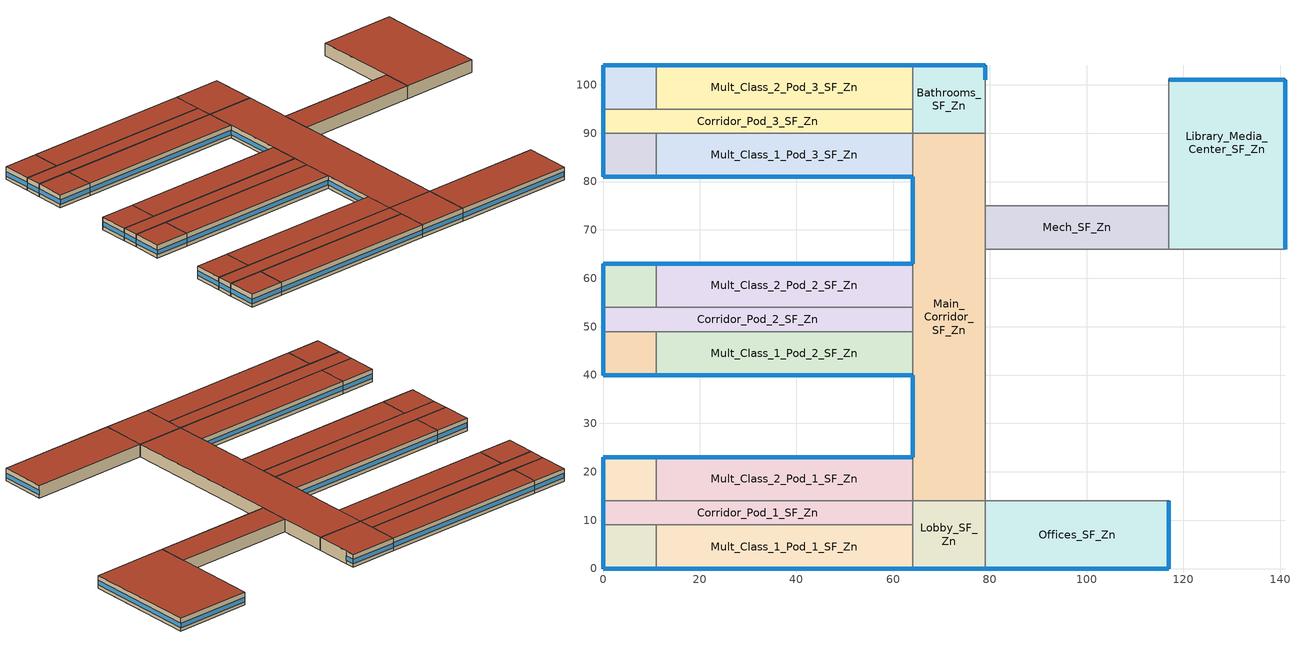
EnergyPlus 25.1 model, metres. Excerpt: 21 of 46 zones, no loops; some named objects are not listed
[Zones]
Bathrooms_SF_Zn
 floor to Bathrooms_FF_Zn (IntFloor): 79,104 79,90 64,90 64,104 z4
 wall outside (ExtWall_MetalFramed_NonRes): 79,101 79,104 64,104 z4:8
 wall to Auditorium_FF_Zn (IntWall_MetalFramed): 79,90 79,101 z4:8
 wall to Main_Corridor_SF_Zn (IntWall_MetalFramed): 64,90 79,90 z4:8
 wall to Mult_Class_2_Pod_3_SF_Zn (IntWall_MetalFramed): 64,104 64,95 z4:8
 wall to Corridor_Pod_3_SF_Zn (IntWall_MetalFramed): 64,95 64,90 z4:8
 window (FixedWindow_NonRes): 79,101.05 79,103.95 z5.1:6.55; 78.95,104 64.05,104 z5.1:6.51
 roof outside (FlatRoof_WoodFramingAndOther_NonRes): 79,90 79,104 64,104 64,90 z8
Corner_Class_1_Pod_1_SF_Zn
 floor to Corner_Class_1_Pod_1_FF_Zn (IntFloor): 11,9 11,0 0,0 0,9 z4
 wall outside (ExtWall_MetalFramed_NonRes): 0,9 0,0 11,0 z4:8
 wall to Mult_Class_1_Pod_1_SF_Zn (IntWall_MetalFramed): 11,0 11,9 z4:8
 wall to Corridor_Pod_1_SF_Zn (IntWall_MetalFramed): 11,9 0,9 z4:8
 window (FixedWindow_NonRes): 0.05,0 10.95,0 z5.1:6.51; 0,8.95 0,0.05 z5.1:6.52
 roof outside (FlatRoof_WoodFramingAndOther_NonRes): 11,0 11,9 0,9 0,0 z8
Corner_Class_1_Pod_2_SF_Zn
 floor to Corner_Class_1_Pod_2_FF_Zn (IntFloor): 11,49 11,40 0,40 0,49 z4
 wall outside (ExtWall_MetalFramed_NonRes): 0,49 0,40 11,40 z4:8
 wall to Mult_Class_1_Pod_2_SF_Zn (IntWall_MetalFramed): 11,40 11,49 z4:8
 wall to Corridor_Pod_2_SF_Zn (IntWall_MetalFramed): 11,49 0,49 z4:8
 window (FixedWindow_NonRes): 0.05,40 10.95,40 z5.1:6.51; 0,48.95 0,40.05 z5.1:6.52
 roof outside (FlatRoof_WoodFramingAndOther_NonRes): 11,40 11,49 0,49 0,40 z8
Corner_Class_1_Pod_3_SF_Zn
 floor to Corner_Class_1_Pod_3_FF_Zn (IntFloor): 11,90 11,81 0,81 0,90 z4
 wall outside (ExtWall_MetalFramed_NonRes): 0,90 0,81 11,81 z4:8
 wall to Mult_Class_1_Pod_3_SF_Zn (IntWall_MetalFramed): 11,81 11,90 z4:8
 wall to Corridor_Pod_3_SF_Zn (IntWall_MetalFramed): 11,90 0,90 z4:8
 window (FixedWindow_NonRes): 0.05,81 10.95,81 z5.1:6.51; 0,89.95 0,81.05 z5.1:6.52
 roof outside (FlatRoof_WoodFramingAndOther_NonRes): 11,81 11,90 0,90 0,81 z8
Corner_Class_2_Pod_1_SF_Zn
 floor to Corner_Class_2_Pod_1_FF_Zn (IntFloor): 11,23 11,14 0,14 0,23 z4
 wall outside (ExtWall_MetalFramed_NonRes): 11,23 0,23 0,14 z4:8
 wall to Corridor_Pod_1_SF_Zn (IntWall_MetalFramed): 0,14 11,14 z4:8
 wall to Mult_Class_2_Pod_1_SF_Zn (IntWall_MetalFramed): 11,14 11,23 z4:8
 window (FixedWindow_NonRes): 10.95,23 0.05,23 z5.1:6.51; 0,22.95 0,14.05 z5.1:6.52
 roof outside (FlatRoof_WoodFramingAndOther_NonRes): 11,14 11,23 0,23 0,14 z8
Corner_Class_2_Pod_2_SF_Zn
 floor to Corner_Class_2_Pod_2_FF_Zn (IntFloor): 11,63 11,54 0,54 0,63 z4
 wall outside (ExtWall_MetalFramed_NonRes): 11,63 0,63 0,54 z4:8
 wall to Corridor_Pod_2_SF_Zn (IntWall_MetalFramed): 0,54 11,54 z4:8
 wall to Mult_Class_2_Pod_2_SF_Zn (IntWall_MetalFramed): 11,54 11,63 z4:8
 window (FixedWindow_NonRes): 10.95,63 0.05,63 z5.1:6.51; 0,62.95 0,54.05 z5.1:6.52
 roof outside (FlatRoof_WoodFramingAndOther_NonRes): 11,54 11,63 0,63 0,54 z8
Corner_Class_2_Pod_3_SF_Zn
 floor to Corner_Class_2_Pod_3_FF_Zn (IntFloor): 11,104 11,95 0,95 0,104 z4
 wall outside (ExtWall_MetalFramed_NonRes): 11,104 0,104 0,95 z4:8
 wall to Corridor_Pod_3_SF_Zn (IntWall_MetalFramed): 0,95 11,95 z4:8
 wall to Mult_Class_2_Pod_3_SF_Zn (IntWall_MetalFramed): 11,95 11,104 z4:8
 window (FixedWindow_NonRes): 10.95,104 0.05,104 z5.1:6.51; 0,103.95 0,95.05 z5.1:6.52
 roof outside (FlatRoof_WoodFramingAndOther_NonRes): 11,95 11,104 0,104 0,95 z8
Corridor_Pod_1_SF_Zn
 floor to Corridor_Pod_1_FF_Zn (IntFloor): 64,14 64,9 0,9 0,14 z4
 wall outside (ExtWall_MetalFramed_NonRes): 0,14 0,9 z4:8
 wall to Mult_Class_1_Pod_1_SF_Zn (IntWall_MetalFramed): 11,9 64,9 z4:8
 wall to Lobby_SF_Zn (IntWall_MetalFramed): 64,9 64,14 z4:8
 wall to Mult_Class_2_Pod_1_SF_Zn (IntWall_MetalFramed): 64,14 11,14 z4:8
 window (FixedWindow_NonRes): 0,13.95 0,9.05 z5.1:6.53
 roof outside (FlatRoof_WoodFramingAndOther_NonRes): 64,9 64,14 0,14 0,9 z8
Corridor_Pod_2_SF_Zn
 floor to Corridor_Pod_2_FF_Zn (IntFloor): 64,54 64,49 0,49 0,54 z4
 wall outside (ExtWall_MetalFramed_NonRes): 0,54 0,49 z4:8
 wall to Mult_Class_1_Pod_2_SF_Zn (IntWall_MetalFramed): 11,49 64,49 z4:8
 wall to Main_Corridor_SF_Zn (IntWall_MetalFramed): 64,49 64,54 z4:8
 wall to Mult_Class_2_Pod_2_SF_Zn (IntWall_MetalFramed): 64,54 11,54 z4:8
 window (FixedWindow_NonRes): 0,53.95 0,49.05 z5.1:6.53
 roof outside (FlatRoof_WoodFramingAndOther_NonRes): 64,49 64,54 0,54 0,49 z8
Corridor_Pod_3_SF_Zn
 floor to Corridor_Pod_3_FF_Zn (IntFloor): 64,95 64,90 0,90 0,95 z4
 wall outside (ExtWall_MetalFramed_NonRes): 0,95 0,90 z4:8
 wall to Mult_Class_1_Pod_3_SF_Zn (IntWall_MetalFramed): 11,90 64,90 z4:8
 wall to Mult_Class_2_Pod_3_SF_Zn (IntWall_MetalFramed): 64,95 11,95 z4:8
 window (FixedWindow_NonRes): 0,94.95 0,90.05 z5.1:6.53
 roof outside (FlatRoof_WoodFramingAndOther_NonRes): 64,90 64,95 0,95 0,90 z8
Library_Media_Center_SF_Zn
 floor to Kitchen_FF_Zn (IntFloor): 141,75 141,66 117,66 117,75 z4
 floor to Cafeteria_FF_Zn (IntFloor): 141,101 141,75 117,75 117,101 z4
 wall outside (ExtWall_MetalFramed_NonRes): 141,66 141,101 117,101 z4:8
 wall to Auditorium_FF_Zn (IntWall_MetalFramed): 117,101 117,75 z4:8
 wall to Aux_Gym_FF_Zn (IntWall_MetalFramed): 117,66 141,66 z4:8
 wall to Mech_SF_Zn (IntWall_MetalFramed): 117,75 117,66 z4:8
 window (FixedWindow_NonRes): 141,66.05 141,100.95 z5.1:6.5; 140.95,101 117.05,101 z5.1:6.51
 roof outside (FlatRoof_WoodFramingAndOther_NonRes): 141,66 141,101 117,101 117,66 z8
Lobby_SF_Zn
 floor to Lobby_FF_Zn (IntFloor): 79,14 79,0 64,0 64,14 z4
 wall outside (ExtWall_MetalFramed_NonRes): 64,0 79,0 z4:8
 wall to Offices_SF_Zn (IntWall_MetalFramed): 79,0 79,14 z4:8
 wall to Main_Corridor_SF_Zn (IntWall_MetalFramed): 79,14 64,14 z4:8
 wall to Mult_Class_1_Pod_1_SF_Zn (IntWall_MetalFramed): 64,9 64,0 z4:8
 window (FixedWindow_NonRes): 64.05,0 78.95,0 z5.1:6.51
 roof outside (FlatRoof_WoodFramingAndOther_NonRes): 79,0 79,14 64,14 64,0 z8
Main_Corridor_SF_Zn
 floor to Main_Corridor_FF_Zn (IntFloor): 79,90 79,14 64,14 64,90 z4
 wall outside (ExtWall_MetalFramed_NonRes): 64,40 64,23 / 64,81 64,63 z4:8
 wall to Auditorium_FF_Zn (IntWall_MetalFramed): 79,75 79,90 z4:8
 wall to Gym_FF_Zn (IntWall_MetalFramed): 79,14 79,66 z4:8
 wall to Mult_Class_1_Pod_2_SF_Zn (IntWall_MetalFramed): 64,49 64,40 z4:8
 wall to Mult_Class_2_Pod_1_SF_Zn (IntWall_MetalFramed): 64,23 64,14 z4:8
 wall to Mech_SF_Zn (IntWall_MetalFramed): 79,66 79,75 z4:8
 wall to Mult_Class_1_Pod_3_SF_Zn (IntWall_MetalFramed): 64,90 64,81 z4:8
 wall to Mult_Class_2_Pod_2_SF_Zn (IntWall_MetalFramed): 64,63 64,54 z4:8
 window (FixedWindow_NonRes): 64,39.95 64,23.05 / 64,80.95 64,63.05 z5.1:6.51
 roof outside (FlatRoof_WoodFramingAndOther_NonRes): 79,14 79,90 64,90 64,14 z8
Mech_SF_Zn
 floor to Mech_FF_Zn (IntFloor): 117,75 117,66 79,66 79,75 z4
 wall to Auditorium_FF_Zn (IntWall_MetalFramed): 117,75 79,75 z4:8
 wall to Gym_FF_Zn (IntWall_MetalFramed): 79,66 117,66 z4:8
 roof outside (FlatRoof_WoodFramingAndOther_NonRes): 117,66 117,75 79,75 79,66 z8
Mult_Class_1_Pod_1_SF_Zn
 floor to Mult_Class_1_Pod_1_FF_Zn (IntFloor): 64,9 64,0 11,0 11,9 z4
 wall outside (ExtWall_MetalFramed_NonRes): 11,0 64,0 z4:8
 window (FixedWindow_NonRes): 11.05,0 63.95,0 z5.1:6.5
 roof outside (FlatRoof_WoodFramingAndOther_NonRes): 64,0 64,9 11,9 11,0 z8
Mult_Class_1_Pod_2_SF_Zn
 floor to Mult_Class_1_Pod_2_FF_Zn (IntFloor): 64,49 64,40 11,40 11,49 z4
 wall outside (ExtWall_MetalFramed_NonRes): 11,40 64,40 z4:8
 window (FixedWindow_NonRes): 11.05,40 63.95,40 z5.1:6.5
 roof outside (FlatRoof_WoodFramingAndOther_NonRes): 64,40 64,49 11,49 11,40 z8
Mult_Class_1_Pod_3_SF_Zn
 floor to Mult_Class_1_Pod_3_FF_Zn (IntFloor): 64,90 64,81 11,81 11,90 z4
 wall outside (ExtWall_MetalFramed_NonRes): 11,81 64,81 z4:8
 window (FixedWindow_NonRes): 11.05,81 63.95,81 z5.1:6.5
 roof outside (FlatRoof_WoodFramingAndOther_NonRes): 64,81 64,90 11,90 11,81 z8
Mult_Class_2_Pod_1_SF_Zn
 floor to Mult_Class_2_Pod_1_FF_Zn (IntFloor): 64,23 64,14 11,14 11,23 z4
 wall outside (ExtWall_MetalFramed_NonRes): 64,23 11,23 z4:8
 window (FixedWindow_NonRes): 63.95,23 11.05,23 z5.1:6.5
 roof outside (FlatRoof_WoodFramingAndOther_NonRes): 64,14 64,23 11,23 11,14 z8
Mult_Class_2_Pod_2_SF_Zn
 floor to Mult_Class_2_Pod_2_FF_Zn (IntFloor): 64,63 64,54 11,54 11,63 z4
 wall outside (ExtWall_MetalFramed_NonRes): 64,63 11,63 z4:8
 window (FixedWindow_NonRes): 63.95,63 11.05,63 z5.1:6.5
 roof outside (FlatRoof_WoodFramingAndOther_NonRes): 64,54 64,63 11,63 11,54 z8
Mult_Class_2_Pod_3_SF_Zn
 floor to Mult_Class_2_Pod_3_FF_Zn (IntFloor): 64,104 64,95 11,95 11,104 z4
 wall outside (ExtWall_MetalFramed_NonRes): 64,104 11,104 z4:8
 window (FixedWindow_NonRes): 63.95,104 11.05,104 z5.1:6.5
 roof outside (FlatRoof_WoodFramingAndOther_NonRes): 64,95 64,104 11,104 11,95 z8
Offices_SF_Zn
 floor to Offices_FF_Zn (IntFloor): 117,14 117,0 79,0 79,14 z4
 wall outside (ExtWall_MetalFramed_NonRes): 79,0 117,0 117,14 z4:8
 wall to Gym_FF_Zn (IntWall_MetalFramed): 117,14 79,14 z4:8
 window (FixedWindow_NonRes): 79.05,0 116.95,0 z5.1:6.5; 117,0.05 117,13.95 z5.1:6.51
 roof outside (FlatRoof_WoodFramingAndOther_NonRes): 117,0 117,14 79,14 79,0 z8
[Building]
SchoolLarge: North Axis {deg}=0; Loads Convergence Tolerance Value {W}=0.5; Temperature Convergence Tolerance Value {deltaC}=0.5; Solar Distribution=FullExterior; Maximum Number of Warmup Days=50
[Site:Location]
PALMDALE: Latitude {deg}=38.58; Longitude {deg}=-121.49; Time Zone {hr}=-8; Elevation {m}=769.3152
[SizingPeriod:DesignDay] Day of Month=21; Dry-Bulb Temperature Range Modifier Type=DefaultMultipliers; Humidity Condition Type=WetBulb; Barometric Pressure {Pa}=92389.6; Wind Speed {m/s}=3.4; Rain Indicator=No; Snow Indicator=No; Daylight Saving Time Indicator=No
Name | Month | Day Type | Maximum Dry-Bulb Temperature {C} | Daily Dry-Bulb Temperature Range {deltaC} | Wetbulb or DewPoint at Maximum Dry-Bulb {C} | Wind Direction {deg} | Solar Model Indicator | ASHRAE Clear Sky Optical Depth for Beam Irradiance (taub) | ASHRAE Clear Sky Optical Depth for Diffuse Irradiance (taud) | Sky Clearness
PALMDALE  August .4% Condns DB=>MCWB | 8 | SummerDesignDay | 40.8 | 16.4 | 20.2 | 250 | ASHRAETau | 0.347 | 2.42
PALMDALE  July .4% Condns DB=>MCWB | 7 | SummerDesignDay | 41.6 | 15.9 | 19.7 | 250 | ASHRAETau | 0.365 | 2.393
PALMDALE  June .4% Condns DB=>MCWB | 6 | SummerDesignDay | 39.9 | 16.3 | 17.6 | 250 | ASHRAETau | 0.345 | 2.401
PALMDALE  November .4% Condns DB=>MCWB | 11 | SummerDesignDay | 27.3 | 15.4 | 11.8 | 250 | ASHRAETau | 0.288 | 2.543
PALMDALE  October .4% Condns DB=>MCWB | 10 | SummerDesignDay | 33 | 16 | 15.2 | 250 | ASHRAETau | 0.321 | 2.468
PALMDALE  September .4% Condns DB=>MCWB | 9 | SummerDesignDay | 38 | 16.8 | 18.3 | 250 | ASHRAETau | 0.334 | 2.453
PALMDALE Ann Htg 99.6% Condns DB | 12 | WinterDesignDay | -3.7 | 0 | -3.7 | 200 | ASHRAEClearSky |  |  | 0
[Site:WaterMainsTemperature]
Calculation Method=Schedule; Temperature Schedule=WaterMainCZ14
[Material]
Name | Roughness | Thickness {m} | Conductivity {W/m-K} | Density {kg/m3} | Specific Heat {J/kg-K} | Thermal Absorptance | Solar Absorptance | Visible Absorptance
Air - Metal Wall Framing - 16 or 24 in. OC | Smooth | 0.1397 | 1.22017 | 1.28148 | 1004.832 | 0.9 | 0.7 | 0.7
ExtWall_MetalFramed_NonRes Insulation | Smooth | 0.038989 | 0.0230188 | 16.0185 | 1130.436 | 0.9 | 0.7 | 0.7
Gypsum Board - 5/8 in. | MediumRough | 0.016002 | 0.158656 | 640.739 | 1130.436 | 0.9 | 0.7 | 0.8
Metal Standing Seam - 1/16 in. | Smooth | 0.0015875 | 15.363 | 7820.53 | 502.416 | 0.85 | 0.92 | 0.85
Stucco - 7/8 in. | MediumRough | 0.022352 | 0.700948 | 1855.1 | 837.36 | 0.9 | 0.7 | 0.8
Concrete - 140 lb/ft3 - 4 in. | MediumRough | 0.1016 | 1.9514 | 2239.06 | 921.096 | 0.9 | 0.7 | 0.8
Carpet - 3/4 in. | Smooth | 0.01905 | 0.0455183 | 288.332 | 1381.644 | 0.9 | 0.7 | 0.8
Metal Deck - 1/16 in. | MediumRough | 0.0015875 | 45.3452 | 7820.53 | 502.416 | 0.9 | 0.7 | 0.8
Built-up roofing | Rough | 0.0002413 | 0.023072 | 17940.7 | 6.10864e+06 | 0.9 | 0.7 | 0.8
FlatRoof_WoodFramingAndOther_NonRes Insulation | Smooth | 0.00001 | 0.0230188 | 16.0185 | 1130.436 | 0.9 | 0.7 | 0.8
[WindowMaterial:SimpleGlazingSystem]
FixedWindow_NonRes Material: U-Factor {W/m2-K}=2.78235; Solar Heat Gain Coefficient=0.49; Visible Transmittance=0.42
[Construction]
FixedWindow_NonRes: FixedWindow_NonRes Material
IntWall_MetalFramed: Gypsum Board - 5/8 in., Air - Metal Wall Framing - 16 or 24 in. OC, Gypsum Board - 5/8 in.
ExtWall_MetalFramed_NonRes: Stucco - 7/8 in., ExtWall_MetalFramed_NonRes Insulation, Air - Metal Wall Framing - 16 or 24 in. OC, Gypsum Board - 5/8 in.
IntFloor: Metal Deck - 1/16 in., Concrete - 140 lb/ft3 - 4 in., Carpet - 3/4 in.
FlatRoof_WoodFramingAndOther_NonRes: Built-up roofing, Metal Standing Seam - 1/16 in., FlatRoof_WoodFramingAndOther_NonRes Insulation, Gypsum Board - 5/8 in.
[DAYLIGHTING:CONTROLS] Lighting Control Type=Continuous; Minimum Input Power Fraction for Continuous or ContinuousOff Dimming Control=0.1; Minimum Light Output Fraction for Continuous or ContinuousOff Dimming Control=0.1; Number of Stepped Control Steps=1; Probability Lighting will be Reset When Needed in Manual Stepped Control=1; Glare Calculation Azimuth Angle of View Direction Clockwise from Zone yAxis=0
Name | Zone or Space | Glare Calculation Daylighting Reference Point | Daylighting Reference Point 1 | Fraction of Lights Controlled by Reference Point 1 | Illuminance Setpoint at Reference Point 1 | Daylighting Reference Point 2 | Fraction of Lights Controlled by Reference Point 2 | Illuminance Setpoint at Reference Point 2
Bathrooms_SF_Zn DaylightingControls | Bathrooms_SF_Zn | Daylighting Control 5 | Daylighting Control 5 | 0.200342 | 112.5 | Daylighting Control 6 | 0.157959 | 150
Corner_Class_1_Pod_1_SF_Zn DaylightingControls | Corner_Class_1_Pod_1_SF_Zn | Daylighting Control 11 | Daylighting Control 11 | 0.444193 | 412.5 | Daylighting Control 12 | 0.316451 | 550
Corner_Class_1_Pod_2_SF_Zn DaylightingControls | Corner_Class_1_Pod_2_SF_Zn | Daylighting Control 15 | Daylighting Control 15 | 0.442791 | 412.5 | Daylighting Control 16 | 0.316457 | 550
Corner_Class_1_Pod_3_SF_Zn DaylightingControls | Corner_Class_1_Pod_3_SF_Zn | Daylighting Control 19 | Daylighting Control 19 | 0.444186 | 412.5 | Daylighting Control 20 | 0.316447 | 550
Corner_Class_2_Pod_1_SF_Zn DaylightingControls | Corner_Class_2_Pod_1_SF_Zn | Daylighting Control 23 | Daylighting Control 23 | 0.444194 | 412.5 | Daylighting Control 24 | 0.316452 | 550
Corner_Class_2_Pod_2_SF_Zn DaylightingControls | Corner_Class_2_Pod_2_SF_Zn | Daylighting Control 27 | Daylighting Control 27 | 0.444187 | 412.5 | Daylighting Control 28 | 0.316447 | 550
Corner_Class_2_Pod_3_SF_Zn DaylightingControls | Corner_Class_2_Pod_3_SF_Zn | Daylighting Control 31 | Daylighting Control 31 | 0.444202 | 412.5 | Daylighting Control 32 | 0.316457 | 550
LIBRARY_MEDIA_CENTER_SF_Zn DaylightingControls | LIBRARY_MEDIA_CENTER_SF_Zn | Daylighting Control 36 | Daylighting Control 36 | 0.168576 | 487.5 | Daylighting Control 37 | 0.15331 | 650
Lobby_SF_Zn DaylightingControls | Lobby_SF_Zn | Daylighting Control 40 | Daylighting Control 40 | 0.179601 | 112.5 | Daylighting Control 41 | 0.178694 | 150
Main_Corridor_SF_Zn DaylightingControls | Main_Corridor_SF_Zn | Daylighting Control 44 | Daylighting Control 44 | 0.0878233 | 112.5 | Daylighting Control 45 | 0.0873798 | 150
Mult_Class_1_Pod_1_SF_Zn DaylightingControls | Mult_Class_1_Pod_1_SF_Zn | Daylighting Control 48 | Daylighting Control 48 | 0.277973 | 412.5 | Daylighting Control 49 | 0.277972 | 550
Mult_Class_1_Pod_2_SF_Zn DaylightingControls | Mult_Class_1_Pod_2_SF_Zn | Daylighting Control 52 | Daylighting Control 52 | 0.277979 | 412.5 | Daylighting Control 53 | 0.277978 | 550
Mult_Class_1_Pod_3_SF_Zn DaylightingControls | Mult_Class_1_Pod_3_SF_Zn | Daylighting Control 56 | Daylighting Control 56 | 0.277969 | 412.5 | Daylighting Control 57 | 0.277969 | 550
Mult_Class_2_Pod_1_SF_Zn DaylightingControls | Mult_Class_2_Pod_1_SF_Zn | Daylighting Control 60 | Daylighting Control 60 | 0.277974 | 412.5 | Daylighting Control 61 | 0.277973 | 550
Mult_Class_2_Pod_2_SF_Zn DaylightingControls | Mult_Class_2_Pod_2_SF_Zn | Daylighting Control 64 | Daylighting Control 64 | 0.277969 | 412.5 | Daylighting Control 65 | 0.277969 | 550
Mult_Class_2_Pod_3_SF_Zn DaylightingControls | Mult_Class_2_Pod_3_SF_Zn | Daylighting Control 68 | Daylighting Control 68 | 0.277979 | 412.5 | Daylighting Control 69 | 0.277978 | 550
Offices_SF_Zn DaylightingControls | Offices_SF_Zn | Daylighting Control 72 | Daylighting Control 72 | 0.233085 | 287.5 | Daylighting Control 73 | 0.209434 | 1150
[Zone] Type=1; Multiplier=1; Ceiling Height {m}=autocalculate; Volume {m3}=autocalculate; Part of Total Floor Area=Yes
Name | Floor Area {m2}
Bathrooms_SF_Zn | 210.015
Corner_Class_1_Pod_1_SF_Zn; Corner_Class_2_Pod_1_SF_Zn | 99.0095
Corner_Class_1_Pod_2_SF_Zn; Corner_Class_2_Pod_3_SF_Zn | 99.0077
Corner_Class_1_Pod_3_SF_Zn; Corner_Class_2_Pod_2_SF_Zn | 99.0114
Mult_Class_1_Pod_1_SF_Zn | 477.048
Mult_Class_1_Pod_2_SF_Zn; Mult_Class_2_Pod_3_SF_Zn | 477.038
Mult_Class_1_Pod_3_SF_Zn; Mult_Class_2_Pod_2_SF_Zn | 477.054
Mult_Class_2_Pod_1_SF_Zn | 477.046
Corridor_Pod_1_SF_Zn | 320.031
Corridor_Pod_2_SF_Zn; Corridor_Pod_3_SF_Zn | 320.028
Main_Corridor_SF_Zn | 1140.1
Library_Media_Center_SF_Zn | 840.085
Lobby_SF_Zn | 210.018
Mech_SF_Zn | 342.038
Offices_SF_Zn | 532.053
[ZoneList]
ZL_Exercise_Fitness_Center_and_Gymnasium_Areas: Aux_Gym_FF_Zn, Gym_FF_Zn
ZL_Restrooms: Bathrooms_FF_Zn, Bathrooms_SF_Zn
ZL_Classroom_Lecture_Training_Vocational_Areas: Corner_Class_1_Pod_1_FF_Zn, Corner_Class_1_Pod_1_SF_Zn, Corner_Class_1_Pod_2_FF_Zn, Corner_Class_1_Pod_2_SF_Zn, Corner_Class_1_Pod_3_FF_Zn, Corner_Class_1_Pod_3_SF_Zn, Corner_Class_2_Pod_1_FF_Zn, Corner_Class_2_Pod_1_SF_Zn, Corner_Class_2_Pod_2_FF_Zn, Corner_Class_2_Pod_2_SF_Zn, Corner_Class_2_Pod_3_FF_Zn, Corner_Class_2_Pod_3_SF_Zn, Mult_Class_1_Pod_1_FF_Zn, Mult_Class_1_Pod_1_SF_Zn, Mult_Class_1_Pod_2_FF_Zn, Mult_Class_1_Pod_2_SF_Zn, Mult_Class_1_Pod_3_FF_Zn, Mult_Class_1_Pod_3_SF_Zn, Mult_Class_2_Pod_1_FF_Zn, Mult_Class_2_Pod_1_SF_Zn, Mult_Class_2_Pod_2_FF_Zn, Mult_Class_2_Pod_2_SF_Zn, Mult_Class_2_Pod_3_FF_Zn, Mult_Class_2_Pod_3_SF_Zn
ZL_Corridor_Area: Corridor_Pod_1_FF_Zn, Corridor_Pod_1_SF_Zn, Corridor_Pod_2_FF_Zn, Corridor_Pod_2_SF_Zn, Corridor_Pod_3_FF_Zn, Corridor_Pod_3_SF_Zn, Main_Corridor_FF_Zn, Main_Corridor_SF_Zn
ZL_Lobby_Main_Entry: Lobby_FF_Zn, Lobby_SF_Zn
ZL_Electrical_Mechanical_Telephone_Rooms: Mech_FF_Zn, Mech_SF_Zn
ZL_Office_Area_GreaterThan250_square_feet: Offices_FF_Zn, Offices_SF_Zn
[People] Number of People Schedule=SchoolLargeClassroomOccupancy; Number of People Calculation Method=People/Area; Fraction Radiant=0.3; Sensible Heat Fraction=autocalculate; Carbon Dioxide Generation Rate {m3/s-W}=3.82e-08; Enable ASHRAE 55 Comfort Warnings=No; Mean Radiant Temperature Calculation Type=EnclosureAveraged; Clothing Insulation Calculation Method=ClothingInsulationSchedule; Cold Stress Temperature Threshold {C}=15.56; Heat Stress Temperature Threshold {C}=30
Name | Zone or ZoneList or Space or SpaceList | People per Floor Area {person/m2} | Activity Level Schedule
People_Exercise_Fitness_Center_and_Gymnasium_Areas | ZL_Exercise_Fitness_Center_and_Gymnasium_Areas | 0.215278 | GymPeopleActivityLevel
People_Restrooms | ZL_Restrooms | 0.107639 | CommonAreaPeopleActivityLevel
People_Classroom_Lecture_Training_Vocational_Areas | ZL_Classroom_Lecture_Training_Vocational_Areas | 0.538196 | MeetingPeopleActivityLevel
People_Corridor_Area | ZL_Corridor_Area | 0.107639 | CommonAreaPeopleActivityLevel
People_Library_Media_Center_SF_Zn | Library_Media_Center_SF_Zn | 0.215278 | FunctionalAreaPeopleActivityLevel
People_Lobby_Main_Entry | ZL_Lobby_Main_Entry | 0.717594 | CommonAreaPeopleActivityLevel
People_Electrical_Mechanical_Telephone_Rooms | ZL_Electrical_Mechanical_Telephone_Rooms | 0.0322918 | CommonAreaPeopleActivityLevel
People_Office_Area_250_square_feet | ZL_Office_Area_GreaterThan250_square_feet | 0.107639 | FunctionalAreaPeopleActivityLevel
[Lights] Schedule=SchoolLargeClassroomLights; Design Level Calculation Method=Watts/Area; Return Air Fraction=0; Fraction Radiant=0.58; Fraction Visible=0; Fraction Replaceable=1; Return Air Fraction Calculated from Plenum Temperature=No; Return Air Fraction Function of Plenum Temperature Coefficient 1=0; Return Air Fraction Function of Plenum Temperature Coefficient 2 {1/K}=0
Name | Zone or ZoneList or Space or SpaceList | Watts per Floor Area {W/m2}
Lights_Exercise_Fitness_Center_and_Gymnasium_Areas | ZL_Exercise_Fitness_Center_and_Gymnasium_Areas | 10.7639
Lights_Restrooms | ZL_Restrooms | 6.45835
Lights_Classroom_Lecture_Training_Vocational_Areas | ZL_Classroom_Lecture_Training_Vocational_Areas | 12.9167
Lights_Corridor_Area | ZL_Corridor_Area | 6.45835
Lights_Library_Media_Center_SF_Zn | Library_Media_Center_SF_Zn | 11.8403
Lights_Lobby_Main_Entry | ZL_Lobby_Main_Entry | 10.2257
Lights_Electrical_Mechanical_Telephone_Rooms | ZL_Electrical_Mechanical_Telephone_Rooms | 5.92015
Lights_Office_Area_250_square_feet | ZL_Office_Area_GreaterThan250_square_feet | 8.07293
[ElectricEquipment] Schedule=SchoolLargeClassroomElecEquipment; Design Level Calculation Method=Watts/Area; Fraction Latent=0; Fraction Radiant=0.2; Fraction Lost=0
Name | Zone or ZoneList or Space or SpaceList | Watts per Floor Area {W/m2}
Equip_ZL_Exercise_Fitness_Center_and_Gymnasium_Areas | ZL_Exercise_Fitness_Center_and_Gymnasium_Areas | 5.38196
Equip_ZL_Classroom_Lecture_Training_Vocational_Areas | ZL_Classroom_Lecture_Training_Vocational_Areas | 8.61113
Equip_Library_Media_Center_SF_Zn | Library_Media_Center_SF_Zn | 16.1459
Equip_ZL_Lobby_Main_Entry | ZL_Lobby_Main_Entry | 5.38196
Equip_ZL_Electrical_Mechanical_Telephone_Rooms | ZL_Electrical_Mechanical_Telephone_Rooms | 32.2917
Equip_ZL_Office_Area_GreaterThan250_square_feet | ZL_Office_Area_GreaterThan250_square_feet | 7.53474
[ZoneInfiltration:DesignFlowRate] Schedule=SchoolLargeClassroomInfiltration; Design Flow Rate Calculation Method=Flow/ExteriorWallArea; Flow Rate per Exterior Surface Area {m3/s-m2}=0.00312217; Constant Term Coefficient=1; Temperature Term Coefficient=0; Velocity Term Coefficient=0.224052; Velocity Squared Term Coefficient=0; Density Basis=Outdoor
Name | Zone or ZoneList or Space or SpaceList
Infil_Bathrooms_SF_Zn | Bathrooms_SF_Zn
Infil_Corner_Class_1_Pod_1_SF_Zn | Corner_Class_1_Pod_1_SF_Zn
Infil_Corner_Class_1_Pod_2_SF_Zn | Corner_Class_1_Pod_2_SF_Zn
Infil_Corner_Class_1_Pod_3_SF_Zn | Corner_Class_1_Pod_3_SF_Zn
Infil_Corner_Class_2_Pod_1_SF_Zn | Corner_Class_2_Pod_1_SF_Zn
Infil_Corner_Class_2_Pod_2_SF_Zn | Corner_Class_2_Pod_2_SF_Zn
Infil_Corner_Class_2_Pod_3_SF_Zn | Corner_Class_2_Pod_3_SF_Zn
Infil_Mult_Class_1_Pod_1_SF_Zn | Mult_Class_1_Pod_1_SF_Zn
Infil_Mult_Class_1_Pod_2_SF_Zn | Mult_Class_1_Pod_2_SF_Zn
Infil_Mult_Class_1_Pod_3_SF_Zn | Mult_Class_1_Pod_3_SF_Zn
Infil_Mult_Class_2_Pod_1_SF_Zn | Mult_Class_2_Pod_1_SF_Zn
Infil_Mult_Class_2_Pod_2_SF_Zn | Mult_Class_2_Pod_2_SF_Zn
Infil_Mult_Class_2_Pod_3_SF_Zn | Mult_Class_2_Pod_3_SF_Zn
Infil_Corridor_Pod_1_SF_Zn | Corridor_Pod_1_SF_Zn
Infil_Corridor_Pod_2_SF_Zn | Corridor_Pod_2_SF_Zn
Infil_Corridor_Pod_3_SF_Zn | Corridor_Pod_3_SF_Zn
Infil_Main_Corridor_SF_Zn | Main_Corridor_SF_Zn
Infil_Library_Media_Center_SF_Zn | Library_Media_Center_SF_Zn
Infil_Lobby_SF_Zn | Lobby_SF_Zn
Infil_Mech_SF_Zn | Mech_SF_Zn
Infil_Offices_SF_Zn | Offices_SF_Zn
[Exterior:Lights] Control Option=AstronomicalClock
Name | Schedule | Design Level {W}
ExtLights_Motion_SchoolLarge | SchoolLargeExtLightingMotionCtrl | 2296.19
ExtLights_NonMotion_SchoolLarge | SchoolLargeExtLightingNonMotionCtrl | 8911.4
[Exterior:FuelEquipment]
Elevator_SchoolLarge: Fuel Use Type=Electricity; Schedule=SchoolLargeElevator; Design Level {W}=11793.11
[ZoneControl:Thermostat] Temperature Difference Between Cutout And Setpoint {deltaC}=0
Name | Zone or ZoneList | Control Type Schedule | Control 1
ZC_ZL_Exercise_Fitness_Center_and_Gymnasium_Areas | ZL_Exercise_Fitness_Center_and_Gymnasium_Areas | ZL_Exercise_Fitness_Center_and_Gymnasium_Areas Thermostat Schedule | TSDSP_ZL_Exercise_Fitness_Center_and_Gymnasium_Areas
ZC_ZL_Restrooms | ZL_Restrooms | ZL_Restrooms Thermostat Schedule | TSDSP_ZL_Restrooms
ZC_ZL_Classroom_Lecture_Training_Vocational_Areas | ZL_Classroom_Lecture_Training_Vocational_Areas | ZL_Classroom_Lecture_Training_Vocational_Areas Thermostat Schedule | TSDSP_ZL_Classroom_Lecture_Training_Vocational_Areas
ZC_ZL_Corridor_Area | ZL_Corridor_Area | ZL_Corridor_Area Thermostat Schedule | TSDSP_ZL_Corridor_Area
ZC_ZL_Lobby_Main_Entry | ZL_Lobby_Main_Entry | ZL_Lobby_Main_Entry Thermostat Schedule | TSDSP_ZL_Lobby_Main_Entry
ZC_ZL_Electrical_Mechanical_Telephone_Rooms | ZL_Electrical_Mechanical_Telephone_Rooms | ZL_Electrical_Mechanical_Telephone_Rooms Thermostat Schedule | TSDSP_ZL_Electrical_Mechanical_Telephone_Rooms
ZC_ZL_Office_Area_GreaterThan250_square_feet | ZL_Office_Area_GreaterThan250_square_feet | ZL_Office_Area_GreaterThan250_square_feet Thermostat Schedule | TSDSP_ZL_Office_Area_GreaterThan250_square_feet
[ThermostatSetpoint:DualSetpoint]
Name | Heating Setpoint Temperature Schedule | Cooling Setpoint Temperature Schedule
TSDSP_ZL_Exercise_Fitness_Center_and_Gymnasium_Areas; TSDSP_ZL_Classroom_Lecture_Training_Vocational_Areas; TSDSP_ZL_Lobby_Main_Entry; TSDSP_ZL_Electrical_Mechanical_Telephone_Rooms; TSDSP_ZL_Office_Area_GreaterThan250_square_feet | SchoolLargeClassroomHtgSetpt | SchoolLargeClassroomClgSetpt
TSDSP_ZL_Restrooms; TSDSP_ZL_Corridor_Area | SchoolLargeClassroomHtgSetpt_UnConditioned | SchoolLargeClassroomClgSetpt_UnConditioned
[AvailabilityManager:NightCycle] Applicability Schedule=Always On Discrete; Fan Schedule=SchoolLargeClassroomHVACAvail; Control Type=CycleOnAny; Thermostat Tolerance {deltaC}=1.11111; Cycling Run Time Control Type=ThermostatWithMinimumRunTime; Cycling Run Time {s}=900
Availability Manager Night Cycle 1; Availability Manager Night Cycle 2
[SetpointManager:MixedAir] Control Variable=Temperature
Name | Setpoint Node or NodeList
BaseSys6 CoilHtg Air Outlet Node OS Default SPM | BaseSys6 CoilHtg Air Outlet Node
BaseSys6 CoilHtg-2 Air Outlet Node OS Default SPM | BaseSys6 CoilHtg-2 Air Outlet Node
[Schedule:Day:Hourly]
CommonAreaPeopleActivityLevelWD; CommonAreaPeopleActivityLevelSat; CommonAreaPeopleActivityLevelSun: 147, 147, 147, 147, 147, 147, 147, 147, 147, 147, 147, 147, 147, 147, 147, 147, 147, 147, 147, 147, 147, 147, 147, 147
GymPeopleActivityLevelWD; GymPeopleActivityLevelSat; GymPeopleActivityLevelSun: 331.2, 331.2, 331.2, 331.2, 331.2, 331.2, 331.2, 331.2, 331.2, 331.2, 331.2, 331.2, 331.2, 331.2, 331.2, 331.2, 331.2, 331.2, 331.2, 331.2, 331.2, 331.2, 331.2, 331.2
FunctionalAreaPeopleActivityLevelWD; FunctionalAreaPeopleActivityLevelSat; FunctionalAreaPeopleActivityLevelSun: 131.9, 131.9, 131.9, 131.9, 131.9, 131.9, 131.9, 131.9, 131.9, 131.9, 131.9, 131.9, 131.9, 131.9, 131.9, 131.9, 131.9, 131.9, 131.9, 131.9, 131.9, 131.9, 131.9, 131.9
MeetingPeopleActivityLevelWD; MeetingPeopleActivityLevelSat; MeetingPeopleActivityLevelSun: 117.2, 117.2, 117.2, 117.2, 117.2, 117.2, 117.2, 117.2, 117.2, 117.2, 117.2, 117.2, 117.2, 117.2, 117.2, 117.2, 117.2, 117.2, 117.2, 117.2, 117.2, 117.2, 117.2, 117.2
SchoolLargeClassroomOccupancyWD: 0, 0, 0, 0, 0, 0, 0, 0.05, 0.75, 0.9, 0.9, 0.8, 0.8, 0.8, 0.8, 0.45, 0.15, 0.05, 0.15, 0.2, 0.2, 0.1, 0, 0
SchoolLargeClassroomOccupancySat: 0, 0, 0, 0, 0, 0, 0, 0, 0.1, 0.1, 0.1, 0.1, 0.1, 0, 0, 0, 0, 0, 0, 0, 0, 0, 0, 0
SchoolLargeClassroomOccupancySun; SchoolLargeClassroomHVACAvailSun; SchoolLargeElevatorSat; SchoolLargeElevatorSun; SchoolLargeElevatorWinter: 0, 0, 0, 0, 0, 0, 0, 0, 0, 0, 0, 0, 0, 0, 0, 0, 0, 0, 0, 0, 0, 0, 0, 0
SchoolLargeClassroomLightsWD: 0.05, 0.05, 0.05, 0.05, 0.05, 0.05, 0.05, 0.3, 0.6, 0.65, 0.65, 0.65, 0.55, 0.55, 0.55, 0.5, 0.35, 0.35, 0.35, 0.35, 0.35, 0.3, 0.05, 0.05
SchoolLargeClassroomLightsSat; SchoolLargeClassroomElecEquipmentSat: 0.05, 0.05, 0.05, 0.05, 0.05, 0.05, 0.05, 0.05, 0.15, 0.15, 0.15, 0.15, 0.15, 0.05, 0.05, 0.05, 0.05, 0.05, 0.05, 0.05, 0.05, 0.05, 0.05, 0.05
SchoolLargeClassroomLightsSun; SchoolLargeClassroomElecEquipmentSun: 0.05, 0.05, 0.05, 0.05, 0.05, 0.05, 0.05, 0.05, 0.05, 0.05, 0.05, 0.05, 0.05, 0.05, 0.05, 0.05, 0.05, 0.05, 0.05, 0.05, 0.05, 0.05, 0.05, 0.05
SchoolLargeClassroomElecEquipmentWD: 0.05, 0.05, 0.05, 0.05, 0.05, 0.05, 0.05, 0.3, 0.85, 0.95, 0.95, 0.95, 0.8, 0.8, 0.8, 0.7, 0.5, 0.5, 0.35, 0.35, 0.35, 0.3, 0.05, 0.05
SchoolLargeClassroomHVACAvailWD: 0, 0, 0, 0, 0, 0, 1, 1, 1, 1, 1, 1, 1, 1, 1, 1, 1, 1, 1, 1, 1, 1, 0, 0
SchoolLargeClassroomHVACAvailSat: 0, 0, 0, 0, 0, 0, 0, 1, 1, 1, 1, 1, 1, 0, 0, 0, 0, 0, 0, 0, 0, 0, 0, 0
SchoolLargeClassroomInfiltrationWD: 0, 1, 1, 1, 1, 1, 0.25, 0.25, 0.25, 0.25, 0.25, 0.25, 0.25, 0.25, 0.25, 0.25, 0.25, 0.25, 0.25, 0.25, 0.25, 0.25, 1, 1
SchoolLargeClassroomInfiltrationSat: 0, 1, 1, 1, 1, 1, 1, 0.25, 0.25, 0.25, 0.25, 0.25, 0.25, 1, 1, 1, 1, 1, 1, 1, 1, 1, 1, 1
SchoolLargeClassroomInfiltrationSun: 0, 1, 1, 1, 1, 1, 1, 1, 1, 1, 1, 1, 1, 1, 1, 1, 1, 1, 1, 1, 1, 1, 1, 1
SchoolLargeClassroomHtgSetptWD: 15.56, 15.56, 15.56, 15.56, 15.56, 15.56, 21.11, 21.11, 21.11, 21.11, 21.11, 21.11, 21.11, 21.11, 21.11, 21.11, 21.11, 21.11, 21.11, 21.11, 21.11, 21.11, 15.56, 15.56
SchoolLargeClassroomHtgSetptSat: 15.56, 15.56, 15.56, 15.56, 15.56, 15.56, 15.56, 21.11, 21.11, 21.11, 21.11, 21.11, 21.11, 15.56, 15.56, 15.56, 15.56, 15.56, 15.56, 15.56, 15.56, 15.56, 15.56, 15.56
SchoolLargeClassroomHtgSetptSun: 15.56, 15.56, 15.56, 15.56, 15.56, 15.56, 15.56, 15.56, 15.56, 15.56, 15.56, 15.56, 15.56, 15.56, 15.56, 15.56, 15.56, 15.56, 15.56, 15.56, 15.56, 15.56, 15.56, 15.56
SchoolLargeClassroomClgSetptWD: 29.44, 29.44, 29.44, 29.44, 29.44, 29.44, 21.11, 21.11, 21.11, 21.11, 21.11, 21.11, 21.11, 21.11, 21.11, 21.11, 21.11, 21.11, 21.11, 21.11, 21.11, 21.11, 29.44, 29.44
SchoolLargeClassroomClgSetptSat: 29.44, 29.44, 29.44, 29.44, 29.44, 29.44, 29.44, 21.11, 21.11, 21.11, 21.11, 21.11, 21.11, 29.44, 29.44, 29.44, 29.44, 29.44, 29.44, 29.44, 29.44, 29.44, 29.44, 29.44
SchoolLargeClassroomClgSetptSun: 29.44, 29.44, 29.44, 29.44, 29.44, 29.44, 29.44, 29.44, 29.44, 29.44, 29.44, 29.44, 29.44, 29.44, 29.44, 29.44, 29.44, 29.44, 29.44, 29.44, 29.44, 29.44, 29.44, 29.44
SchoolLargeElevatorWD: 0, 0, 0, 0, 0, 0, 0, 0, 0.3, 0.3, 0.3, 0.3, 0.3, 0.3, 0.3, 0.15, 0, 0, 0, 0, 0, 0, 0, 0
SchoolLargeExtLightingNonMotionCtrlWD; SchoolLargeExtLightingNonMotionCtrlSat; SchoolLargeExtLightingNonMotionCtrlSun: 1, 1, 1, 1, 1, 1, 1, 1, 1, 1, 1, 1, 1, 1, 1, 1, 1, 1, 1, 1, 1, 1, 1, 1
SchoolLargeExtLightingMotionCtrlWD: 0, 0, 0, 0, 0, 1, 1, 1, 1, 1, 1, 1, 1, 1, 1, 1, 1, 1, 1, 1, 1, 1, 0, 0
SchoolLargeExtLightingMotionCtrlSat; SchoolLargeExtLightingMotionCtrlSun: 0, 0, 0, 0, 0, 1, 1, 1, 1, 1, 1, 1, 1, 1, 1, 1, 1, 1, 1, 1, 1, 1, 1, 1
SchoolLargeElevatorSummer: 0.3, 0.3, 0.3, 0.3, 0.3, 0.3, 0.3, 0.3, 0.3, 0.3, 0.3, 0.3, 0.3, 0.3, 0.3, 0.3, 0.3, 0.3, 0.3, 0.3, 0.3, 0.3, 0.3, 0.3
[Schedule:Week:Daily]
CommonAreaPeopleActivityLevelWk: CommonAreaPeopleActivityLevelSun, CommonAreaPeopleActivityLevelWD, CommonAreaPeopleActivityLevelWD, CommonAreaPeopleActivityLevelWD, CommonAreaPeopleActivityLevelWD, CommonAreaPeopleActivityLevelWD, CommonAreaPeopleActivityLevelSat, CommonAreaPeopleActivityLevelSun, CommonAreaPeopleActivityLevelWD, CommonAreaPeopleActivityLevelWD, CommonAreaPeopleActivityLevelSun, CommonAreaPeopleActivityLevelSun
FunctionalAreaPeopleActivityLevelWk: FunctionalAreaPeopleActivityLevelSun, FunctionalAreaPeopleActivityLevelWD, FunctionalAreaPeopleActivityLevelWD, FunctionalAreaPeopleActivityLevelWD, FunctionalAreaPeopleActivityLevelWD, FunctionalAreaPeopleActivityLevelWD, FunctionalAreaPeopleActivityLevelSat, FunctionalAreaPeopleActivityLevelSun, FunctionalAreaPeopleActivityLevelWD, FunctionalAreaPeopleActivityLevelWD, FunctionalAreaPeopleActivityLevelSun, FunctionalAreaPeopleActivityLevelSun
GymPeopleActivityLevelWk: GymPeopleActivityLevelSun, GymPeopleActivityLevelWD, GymPeopleActivityLevelWD, GymPeopleActivityLevelWD, GymPeopleActivityLevelWD, GymPeopleActivityLevelWD, GymPeopleActivityLevelSat, GymPeopleActivityLevelSun, GymPeopleActivityLevelWD, GymPeopleActivityLevelWD, GymPeopleActivityLevelSun, GymPeopleActivityLevelSun
MeetingPeopleActivityLevelWk: MeetingPeopleActivityLevelSun, MeetingPeopleActivityLevelWD, MeetingPeopleActivityLevelWD, MeetingPeopleActivityLevelWD, MeetingPeopleActivityLevelWD, MeetingPeopleActivityLevelWD, MeetingPeopleActivityLevelSat, MeetingPeopleActivityLevelSun, MeetingPeopleActivityLevelWD, MeetingPeopleActivityLevelWD, MeetingPeopleActivityLevelSun, MeetingPeopleActivityLevelSun
SchoolLargeClassroomClgSetptWk: SchoolLargeClassroomClgSetptSun, SchoolLargeClassroomClgSetptWD, SchoolLargeClassroomClgSetptWD, SchoolLargeClassroomClgSetptWD, SchoolLargeClassroomClgSetptWD, SchoolLargeClassroomClgSetptWD, SchoolLargeClassroomClgSetptSat, SchoolLargeClassroomClgSetptSun, SchoolLargeClassroomClgSetptWD, SchoolLargeClassroomClgSetptWD, SchoolLargeClassroomClgSetptSun, SchoolLargeClassroomClgSetptSun
SchoolLargeClassroomElecEquipmentWk: SchoolLargeClassroomElecEquipmentSun, SchoolLargeClassroomElecEquipmentWD, SchoolLargeClassroomElecEquipmentWD, SchoolLargeClassroomElecEquipmentWD, SchoolLargeClassroomElecEquipmentWD, SchoolLargeClassroomElecEquipmentWD, SchoolLargeClassroomElecEquipmentSat, SchoolLargeClassroomElecEquipmentSun, SchoolLargeClassroomElecEquipmentWD, SchoolLargeClassroomElecEquipmentWD, SchoolLargeClassroomElecEquipmentSun, SchoolLargeClassroomElecEquipmentSun
SchoolLargeClassroomHVACAvailWk: SchoolLargeClassroomHVACAvailSun, SchoolLargeClassroomHVACAvailWD, SchoolLargeClassroomHVACAvailWD, SchoolLargeClassroomHVACAvailWD, SchoolLargeClassroomHVACAvailWD, SchoolLargeClassroomHVACAvailWD, SchoolLargeClassroomHVACAvailSat, SchoolLargeClassroomHVACAvailSun, SchoolLargeClassroomHVACAvailWD, SchoolLargeClassroomHVACAvailWD, SchoolLargeClassroomHVACAvailSun, SchoolLargeClassroomHVACAvailSun
SchoolLargeClassroomHtgSetptWk: SchoolLargeClassroomHtgSetptSun, SchoolLargeClassroomHtgSetptWD, SchoolLargeClassroomHtgSetptWD, SchoolLargeClassroomHtgSetptWD, SchoolLargeClassroomHtgSetptWD, SchoolLargeClassroomHtgSetptWD, SchoolLargeClassroomHtgSetptSat, SchoolLargeClassroomHtgSetptSun, SchoolLargeClassroomHtgSetptWD, SchoolLargeClassroomHtgSetptWD, SchoolLargeClassroomHtgSetptSun, SchoolLargeClassroomHtgSetptSun
SchoolLargeClassroomInfiltrationWk: SchoolLargeClassroomInfiltrationSun, SchoolLargeClassroomInfiltrationWD, SchoolLargeClassroomInfiltrationWD, SchoolLargeClassroomInfiltrationWD, SchoolLargeClassroomInfiltrationWD, SchoolLargeClassroomInfiltrationWD, SchoolLargeClassroomInfiltrationSat, SchoolLargeClassroomInfiltrationSun, SchoolLargeClassroomInfiltrationWD, SchoolLargeClassroomInfiltrationWD, SchoolLargeClassroomInfiltrationSun, SchoolLargeClassroomInfiltrationSun
SchoolLargeClassroomLightsWk: SchoolLargeClassroomLightsSun, SchoolLargeClassroomLightsWD, SchoolLargeClassroomLightsWD, SchoolLargeClassroomLightsWD, SchoolLargeClassroomLightsWD, SchoolLargeClassroomLightsWD, SchoolLargeClassroomLightsSat, SchoolLargeClassroomLightsSun, SchoolLargeClassroomLightsWD, SchoolLargeClassroomLightsWD, SchoolLargeClassroomLightsSun, SchoolLargeClassroomLightsSun
SchoolLargeClassroomOccupancyWk: SchoolLargeClassroomOccupancySun, SchoolLargeClassroomOccupancyWD, SchoolLargeClassroomOccupancyWD, SchoolLargeClassroomOccupancyWD, SchoolLargeClassroomOccupancyWD, SchoolLargeClassroomOccupancyWD, SchoolLargeClassroomOccupancySat, SchoolLargeClassroomOccupancySun, SchoolLargeClassroomOccupancyWD, SchoolLargeClassroomOccupancyWD, SchoolLargeClassroomOccupancySun, SchoolLargeClassroomOccupancySun
SchoolLargeElevatorWk: SchoolLargeElevatorSun, SchoolLargeElevatorWD, SchoolLargeElevatorWD, SchoolLargeElevatorWD, SchoolLargeElevatorWD, SchoolLargeElevatorWD, SchoolLargeElevatorSat, SchoolLargeElevatorSun, SchoolLargeElevatorSummer, SchoolLargeElevatorWinter, SchoolLargeElevatorSun, SchoolLargeElevatorSun
SchoolLargeExtLightingMotionCtrlWk: SchoolLargeExtLightingMotionCtrlSun, SchoolLargeExtLightingMotionCtrlWD, SchoolLargeExtLightingMotionCtrlWD, SchoolLargeExtLightingMotionCtrlWD, SchoolLargeExtLightingMotionCtrlWD, SchoolLargeExtLightingMotionCtrlWD, SchoolLargeExtLightingMotionCtrlSat, SchoolLargeExtLightingMotionCtrlSun, SchoolLargeExtLightingMotionCtrlWD, SchoolLargeExtLightingMotionCtrlWD, SchoolLargeExtLightingMotionCtrlSun, SchoolLargeExtLightingMotionCtrlSun
SchoolLargeExtLightingNonMotionCtrlWk: SchoolLargeExtLightingNonMotionCtrlSun, SchoolLargeExtLightingNonMotionCtrlWD, SchoolLargeExtLightingNonMotionCtrlWD, SchoolLargeExtLightingNonMotionCtrlWD, SchoolLargeExtLightingNonMotionCtrlWD, SchoolLargeExtLightingNonMotionCtrlWD, SchoolLargeExtLightingNonMotionCtrlSat, SchoolLargeExtLightingNonMotionCtrlSun, SchoolLargeExtLightingNonMotionCtrlWD, SchoolLargeExtLightingNonMotionCtrlWD, SchoolLargeExtLightingNonMotionCtrlSun, SchoolLargeExtLightingNonMotionCtrlSun
[Schedule:Year]
CommonAreaPeopleActivityLevel: CommonAreaPeopleActivityLevelWk, 1, 1, 12, 31
FunctionalAreaPeopleActivityLevel: FunctionalAreaPeopleActivityLevelWk, 1, 1, 12, 31
GymPeopleActivityLevel: GymPeopleActivityLevelWk, 1, 1, 12, 31
MeetingPeopleActivityLevel: MeetingPeopleActivityLevelWk, 1, 1, 12, 31
SchoolLargeClassroomClgSetpt: SchoolLargeClassroomClgSetptWk, 1, 1, 12, 31
SchoolLargeClassroomElecEquipment: SchoolLargeClassroomElecEquipmentWk, 1, 1, 12, 31
SchoolLargeClassroomHVACAvail: SchoolLargeClassroomHVACAvailWk, 1, 1, 12, 31
SchoolLargeClassroomHtgSetpt: SchoolLargeClassroomHtgSetptWk, 1, 1, 12, 31
SchoolLargeClassroomInfiltration: SchoolLargeClassroomInfiltrationWk, 1, 1, 12, 31
SchoolLargeClassroomLights: SchoolLargeClassroomLightsWk, 1, 1, 12, 31
SchoolLargeClassroomOccupancy: SchoolLargeClassroomOccupancyWk, 1, 1, 12, 31
SchoolLargeElevator: SchoolLargeElevatorWk, 1, 1, 12, 31
SchoolLargeExtLightingMotionCtrl: SchoolLargeExtLightingMotionCtrlWk, 1, 1, 12, 31
SchoolLargeExtLightingNonMotionCtrl: SchoolLargeExtLightingNonMotionCtrlWk, 1, 1, 12, 31
[Schedule:Constant]
Always On Discrete: Hourly Value=1
[Schedule:Compact]
SchoolLargeClassroomHtgSetpt_UnConditioned: Through: 12/31, For: WeekDays, Until: 24:00, 15.56, For: Weekends, Until: 24:00, 15.56, For: Holiday, Until: 24:00, 15.56, For: WinterDesignDay, Until: 24:00, 21.11, For: SummerDesignDay, Until: 24:00, 15.56, For: CustomDay1, Until: 24:00, 15.56, For: CustomDay2, Until: 24:00, 15.56
SchoolLargeClassroomClgSetpt_UnConditioned: Through: 12/31, For: WeekDays, Until: 24:00, 29.44, For: Weekends, Until: 24:00, 29.44, For: Holiday, Until: 24:00, 29.44, For: WinterDesignDay, Until: 24:00, 29.44, For: SummerDesignDay, Until: 24:00, 23.89, For: CustomDay1, Until: 24:00, 29.44, For: CustomDay2, Until: 24:00, 29.44
ZL_Exercise_Fitness_Center_and_Gymnasium_Areas Thermostat Schedule; ZL_Restrooms Thermostat Schedule; ZL_Classroom_Lecture_Training_Vocational_Areas Thermostat Schedule; ZL_Corridor_Area Thermostat Schedule; ZL_Lobby_Main_Entry Thermostat Schedule; ZL_Electrical_Mechanical_Telephone_Rooms Thermostat Schedule; ZL_Office_Area_GreaterThan250_square_feet Thermostat Schedule: Through: 12/31, For: AllDays, Until: 24:00, 4
WaterMainCZ14: Through: 1/31, For: AllDays, Until: 24:00, 10.06, Through: 2/28, For: AllDays, Until: 24:00, 10.06, Through: 3/31, For: AllDays, Until: 24:00, 10.78, Through: 4/30, For: AllDays, Until: 24:00, 11.94, Through: 5/31, For: AllDays, Until: 24:00, 12.56, Through: 6/30, For: AllDays, Until: 24:00, 14.78, Through: 7/31, For: AllDays, Until: 24:00, 16, Through: 8/31, For: AllDays, Until: 24:00, 17.56, Through: 9/30, For: AllDays, Until: 24:00, 17.83, Through: 10/31, For: AllDays, Until: 24:00, 16.44, Through: 11/30, For: AllDays, Until: 24:00, 13.56, Through: 12/31, For: AllDays, Until: 24:00, 10.89
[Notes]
From counter.inc created by EP-Launch when running groups of files
Output files                          SchoolLarge_T24-1998-2007-V3_14_Palmdale
Run description                       T24-1998-2007-V3: 14: Palmdale
Parent Run
Run Flag                              True
Weather                               USA_CA_723820_PALMDALE-REGIONAL_TMY_2000-2020K.epw
Default equipment values. May be overridden by later values.
End of default equipment values.
City                                            Palmdale
